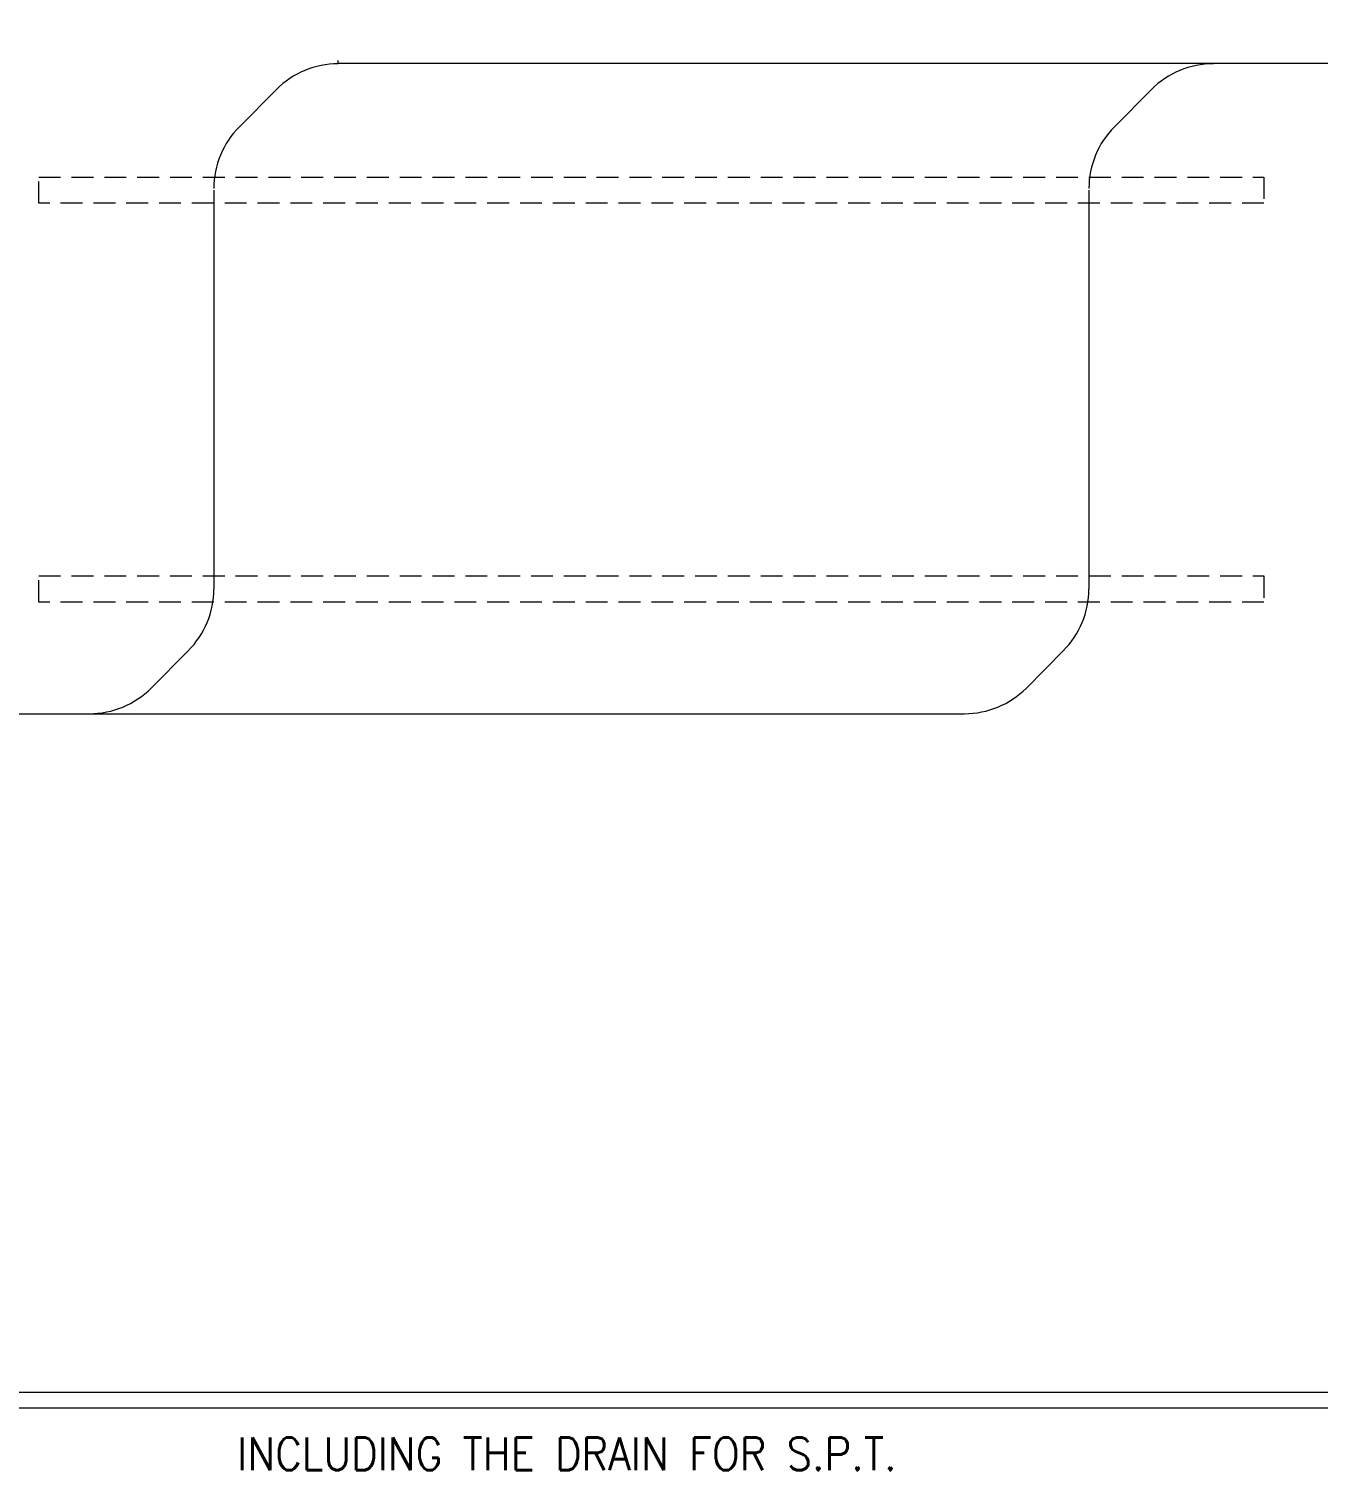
# Model space of a CAD drawing. Header units: inches. Extents: x 702888 to 852715, y 9845 to 271320.
# Drawn here: x 763368 to 778102, y 237768 to 254237 of the extents above; entities that cross this region are included whole.
import ezdxf

# ---------------------------------------------------------------- set-up
doc = ezdxf.new("R2010")
doc.units = ezdxf.units.IN
doc.header["$MEASUREMENT"] = 0
doc.linetypes.add('DASHED2', pattern=[0.375, 0.25, -0.125])
doc.layers.get('0').update_dxf_attribs({"lineweight": 5})
doc.layers.add('chain', color=2, linetype='Continuous', lineweight=5)
doc.layers.add('p7', color=253, linetype='Continuous', lineweight=5)
doc.styles.add('ROMANS', font='romans.shx', dxfattribs={"width": 0.9})

# ---------------------------------------------------------------- blocks, each defined once
blk = doc.blocks.new('A$C76b9bb42')
at = {"color": 152, "true_color": 0x2776bb}
for points in [[(14008.076, 27551.1859), (14008.076, 3533.1859), (100808.5667, 3533.1859), (100808.5667, 27551.1859)], [(14188.076, 27371.1859), (14188.076, 3713.1859), (100628.5667, 3713.1859), (100628.5667, 27371.1859)]]:
    blk.add_lwpolyline(points, close=True, dxfattribs=at)
at = {"color": 1, "linetype": 'DASHED2', "ltscale": 1000}
for points in [[(65856.6772, 17297.8331), (51856.6772, 17297.8331), (51856.6772, 17597.8331), (65856.6772, 17597.8331)], [(65856.6772, 12740.7117), (51856.6772, 12740.7117), (51856.6772, 13040.7117), (65856.6772, 13040.7117)]]:
    blk.add_lwpolyline(points, close=True, dxfattribs=at)
at = {"layer": 'chain', "color": 7, "linetype": 'Continuous'}
blk.add_line((55278.7179, 18891.4366), (55278.7179, 18928.7384), dxfattribs=at)
at = {"layer": 'chain', "color": 3}
for p, q in [((83678.5667, 18893.989), (55278.7179, 18893.989)), ((54571.6111, 18598.5434), (54148.9192, 18172.7072)), ((64571.6111, 18598.5434), (64148.9192, 18172.7072)), ((53856.6772, 17447.8331), (53856.6772, 12890.7117)), ((63856.6772, 17447.8331), (63856.6772, 12890.7117)), ((53141.7433, 11759.3409), (53564.4352, 12185.1771)), ((63141.7433, 11759.3409), (63564.4352, 12185.1771)), ((20058.9201, 11466.4117), (62434.6365, 11466.4117))]:
    blk.add_line(p, q, dxfattribs=at)
for centre, radius, start, end in [((55278.7179, 17891.4366), 1000, 90, 135), ((65278.7179, 17891.4366), 1000, 90, 135), ((54854.4539, 17467.1726), 997.7766, 135, 180), ((64854.4539, 17467.1726), 997.7766, 135, 180), ((52858.9006, 12890.7117), 997.7766, 315, 0), ((62858.9006, 12890.7117), 997.7766, 315, 0), ((52434.6365, 12466.4476), 1000, 270, 315), ((62434.6365, 12466.4476), 1000, 270, 315)]:
    blk.add_arc(centre, radius, start, end, dxfattribs=at)
at = {"layer": 'p7', "color": 31, "style": 'ROMANS', "width": 0.9}
blk.add_text('INCLUDING THE DRAIN FOR S.P.T.', height=375, dxfattribs=at).set_placement((54124.7247, 2822.5993))

msp = doc.modelspace()

# ---------------------------------------------------------------- block references
at = {"layer": 'chain', "color": 1}
msp.add_blockref('A$C76b9bb42', (711625.145, 234945.321), dxfattribs=at)

doc.saveas('drawing.dxf')
